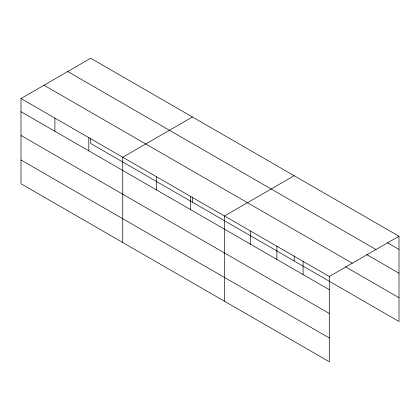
<?xml version="1.0" encoding="UTF-8"?>
<svg xmlns="http://www.w3.org/2000/svg" width="420" height="420" viewBox="0 0 420 420"><rect width="100%" height="100%" fill="white"/><g stroke="black" fill="none" stroke-linecap="round" stroke-linejoin="round"><path stroke-width="0.63" d="M329.28 313.467L329.28 276.496L21 98.511L21 183.755L329.28 361.741L329.28 313.467L21 135.482M90.72 138.364L90.72 143.504L399 321.489L399 236.245L90.72 58.259L21 98.511M192.454 116.996L122.735 157.248L122.735 242.492M294.184 175.728L224.464 215.98L224.464 301.224M329.28 276.496L399 236.245M387.293 242.676L399 249.433M67.715 71.542L375.995 249.527M366.665 254.541L399 273.215M44.005 85.229L352.286 263.214M345.476 266.81L399 297.712M21 111.704L329.28 289.69M21 159.978L329.28 337.964M303.077 261.366L303.077 274.559M294.184 255.833L294.184 260.972M276.875 246.241L276.875 259.429M250.667 231.11L250.667 244.303M192.454 197.096L192.454 202.241M190.554 196.403L190.554 209.596M156.644 176.825L156.644 190.019M88.82 137.666L88.82 150.859M54.91 118.088L54.91 131.281"/></g></svg>
